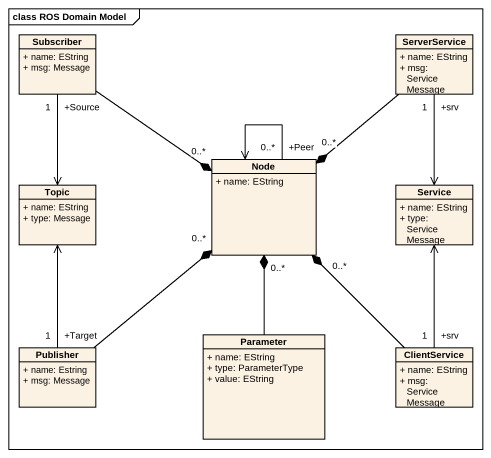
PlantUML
@startuml
mainframe class ROS Domain Model
hide circle
hide empty members
skinparam classAttributeIconSize 0
class Subscriber {
  + name: EString
  + msg: Message
}
class ServerService {
  + name: EString
  + msg: ServiceMessage
}
class Topic {
  + name: EString
  + type: Message
}
class "Node" as Node_ {
  + name: EString
}
class Service {
  + name: EString
  + type: ServiceMessage
}
class Parameter {
  + name: EString
  + type: ParameterType
  + value: EString
}
class Publisher {
  + name: Estring
  + msg: Message
}
class ClientService {
  + name: EString
  + msg: ServiceMessage
}
Subscriber "+Source\n1" --> Topic
Subscriber --* "0..*" Node_
ServerService --* "0..*" Node_
ServerService "+srv\n1" --> Service
Node_ "+Peer\n0..*" --> Node_
Parameter -up-* "0..*" Node_
Publisher "+Target\n1" -up-> Topic
Publisher -up-* "0..*" Node_
ClientService -up-* "0..*" Node_
ClientService "+srv\n1" -up-> Service
@enduml
